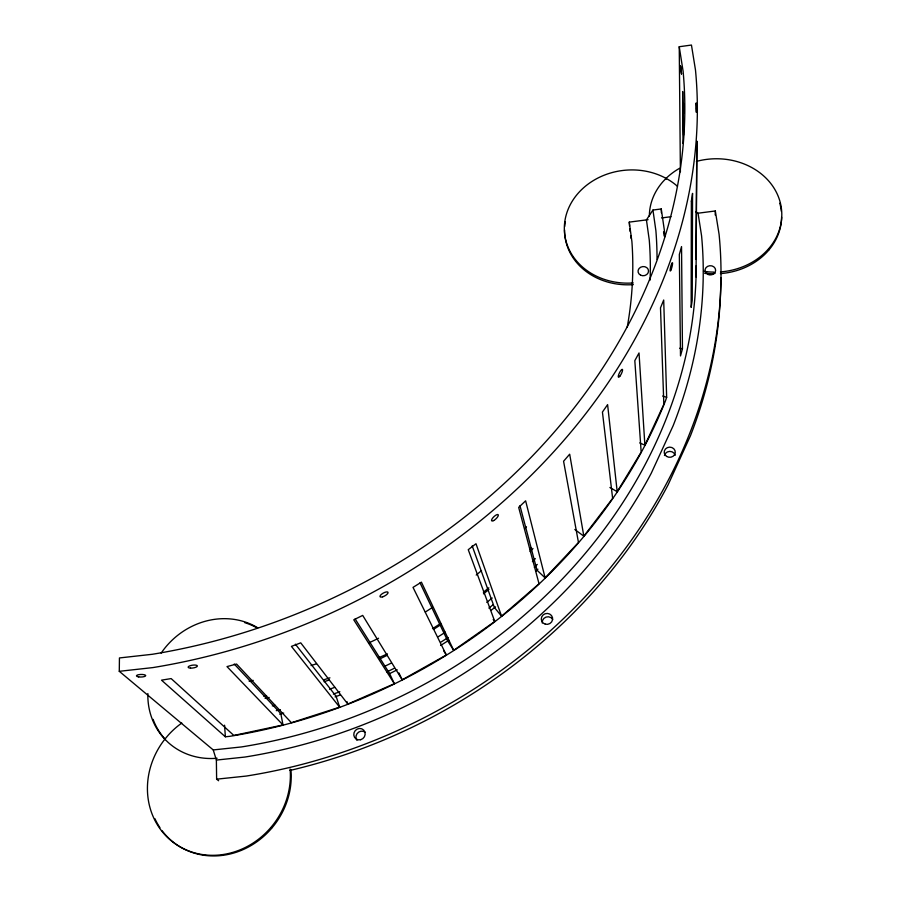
<?xml version="1.0" encoding="UTF-8"?>
<svg xmlns="http://www.w3.org/2000/svg" width="901" height="901" viewBox="0 0 901 901"><rect width="100%" height="100%" fill="white"/><g stroke="black" fill="none" stroke-linecap="round" stroke-linejoin="round"><path stroke-width="1.35" d="M696.034 276.956L696.89 141.119L695.876 259.409L696.191 255.918M119.281 671.313L119.439 657.944L152.246 654.295A563.328 454.949 -25.2 0 0 683.093 71.168L679.241 46.728L691.45 45.05L695.482 70.019A575.683 465.107 -25.3 0 1 152.911 667.585L119.281 671.313L213.233 749.936L216.375 760.072L216.623 779.174L218.628 780.75M715.214 214.99L715.326 210.969L698.05 213.21L695.752 211.701M768.564 250.377L768.711 248.631M682.451 348.777L680.503 355.929L679.343 254.431L681.539 246.581L682.451 348.777L679.726 348.214M639.744 442.909L644.879 445.173L663.834 404.391L660.501 307.849L663.699 300.022L666.661 397.296L665.456 400.9A502.184 423.346 -26.1 0 1 229.62 736.342L225.363 736.793L161.504 680.154L171.156 678.588L233.855 735.441L283.004 724.956L280.83 713.626L234.226 664.037M609.909 487.475L617.196 491.709L641.174 452.111L634.822 360.659L639.023 352.967L644.879 445.173M664.825 236.839A462.427 391.642 -26.1 0 0 664.319 229.969L661.266 208.953L652.943 210.046L646.434 219.9L649.261 240.071A442.83 375.897 -26.2 0 1 650.083 280.132M574.827 529.473L583.837 536.196L612.635 498.388L602.431 412.061L607.601 404.628L617.196 491.709M290.088 769.003A75.616 68.972 -52.8 0 1 197.015 853.506A75.616 68.972 -52.8 0 1 164.849 739.203L168.183 735.227A75.616 68.972 -52.8 0 1 181.788 723.053M519.967 505.686L536.985 570.164L545.139 577.924L578.476 542.515L563.575 461.244L569.68 454.183L583.837 536.196M535.994 571.2L537.908 569.173M679.444 168.374A66.235 56.662 -2.5 0 0 666.087 178.364L663.192 181.394A66.235 56.662 -2.5 0 0 649.362 216.037M472.18 545.871L494.401 607.488L501.564 616.194L539.035 583.78L518.672 507.387L525.632 500.821L545.139 577.924M420.024 582.857L447.628 640.791L453.687 650.353L494.784 621.487L468.25 549.689L475.987 543.742L501.564 616.194M283.004 724.956L226.984 666.594L236.546 664.037L291.406 722.715L339.632 707.172L291.428 646.377L300.743 642.852L347.809 704.075L394.356 683.724L353.766 619.809L362.698 615.406L402.184 679.816L446.333 654.993L413.018 587.384L421.409 582.159L453.687 650.353M378.6 657.753L387.453 653.889M323.605 679.861L329.924 677.834M263.813 696.191L266.527 695.617M629.529 226.083L629.27 222.119L648.089 219.686M661.537 217.941L671.008 216.713M213.233 749.936L241.445 746.94A490.64 416.33 -26.2 0 0 696.191 265.705M216.375 760.072L244.858 757.054A494.773 420.587 -26.3 0 0 651.299 473.149L673.103 425.824A494.773 420.587 -26.3 0 0 701.564 235.735L698.05 213.21M216.623 779.174L246.232 776.065A512.151 435.577 -26.3 0 0 719.077 234.283L715.326 210.969M662.663 396.023L666.661 397.296M633.223 282.948A65.615 56.504 -6.4 0 1 566.65 213.402A65.615 56.504 -6.4 0 1 666.087 178.364L669.77 180.527A65.615 56.504 -6.4 0 1 677.462 186.316M270.66 827.692L271.561 828.391M147.854 693.556A73.127 66.437 -45.6 0 0 164.849 739.203L165.334 739.575M164.849 739.203L168.194 742.469A73.127 66.437 -45.6 0 0 217.107 758.248M493.196 619.55L494.784 621.487M295.382 644.17L336.107 696.282L339.632 707.172M443.641 650.736L446.333 654.993M355.152 618.964L389.525 673.419L394.356 683.724M398.952 672.957L402.184 679.816M347.02 701.654L347.809 704.075M663.553 231.85L664.161 236.017M652.943 210.046L655.883 230.667A454.048 384.457 -26.1 0 1 657.032 259.285M629.27 222.119L631.894 241.513A425.554 361.076 -26.2 0 1 627.186 327.412M629.799 228.775L630.171 231.534M630.734 235.668L631.105 238.427M224.574 725.192L225.363 736.793M661.266 208.953L661.39 212.805M696.327 107.332C695.707 91.823 696.811 123.55 696.191 107.996M683.938 107.917C683.42 92.454 684.377 124.079 683.859 108.582M666.087 178.364L666.109 179.164M679.241 46.728L680.401 171.854M683.566 135.184L682.665 91.508L683.003 143.496M161.144 653.112A73.127 66.437 -45.6 0 1 257.765 627.806M290.933 769.814A75.459 68.848 -52.9 0 1 244.937 848.776A75.459 68.848 -52.9 0 1 162.124 830.756M159.939 827.681A75.459 68.848 -52.9 0 1 154.893 818.649M165.153 739.203A72.97 66.314 -45.6 0 1 153.08 719.37M244.734 622.636A72.97 66.314 -45.6 0 1 256.526 627.648M495.527 606.846A491.462 414.178 -26.1 0 1 491.146 610.281M448.822 640.262A491.462 414.178 -26.1 0 1 440.578 645.465M397.228 669.815A491.462 414.178 -26.1 0 1 388.568 674.106M340.251 694.941A491.462 414.178 -26.1 0 1 335.071 696.878M283.702 713.085A491.462 414.178 -26.1 0 1 279.614 714.155M531.511 547.628A442.83 375.897 -26.2 0 1 529.608 549.633M488.804 587.79A442.83 375.897 -26.2 0 1 483.353 592.284M440.69 623.413A442.83 375.897 -26.2 0 1 432.503 628.661M532.975 548.54A454.048 384.457 -26.1 0 1 530.092 551.525M488.961 589.4A454.048 384.457 -26.1 0 1 483.477 593.86M440.69 624.798A454.048 384.457 -26.1 0 1 433.651 629.292M387.351 655.23A454.048 384.457 -26.1 0 1 379.794 658.901M329.383 679.883A454.048 384.457 -26.1 0 1 324.101 681.742M269.162 697.453A454.048 384.457 -26.1 0 1 265.097 698.365M542.256 622.985A5.654 5.44 -13.8 0 1 552.696 619.325M356.987 740.408A5.834 5.519 -47.9 0 1 365.367 732.389M720.823 277.722A509.234 433.775 -26.4 0 1 690.459 435.757L668.159 484.704A509.234 433.775 -26.4 0 1 290.009 770.434M526.466 526.815A425.554 361.076 -26.2 0 1 524.596 528.887M481.528 570.592A425.554 361.076 -26.2 0 1 476.212 575.063M432.412 607.454A425.554 361.076 -26.2 0 1 425.328 612.027M378.578 638.235A425.554 361.076 -26.2 0 1 368.655 642.987M316.285 663.857A425.554 361.076 -26.2 0 1 311.059 665.569M253.215 680.39A425.554 361.076 -26.2 0 1 249.093 681.156M705.359 273.611A5.282 4.595 -1.9 0 1 706.643 272.057M714.459 272.676A5.282 4.595 -1.9 0 1 715.011 273.499M664.442 455.523A5.507 5.057 -0.8 0 1 675.221 455.287M535.34 558.62A462.427 391.642 -26.1 0 1 532.435 561.571M492.239 597.994A462.427 391.642 -26.1 0 1 486.777 602.397M445.319 632.22A462.427 391.642 -26.1 0 1 438.325 636.692M391.079 663.181A462.427 391.642 -26.1 0 1 384.84 666.244M334.789 687.339A462.427 391.642 -26.1 0 1 329.552 689.209M275.008 705.246A462.427 391.642 -26.1 0 1 272.316 705.877M537.278 564.409A458.035 388.962 -26.2 0 1 534.327 567.405M493.23 604.627A458.035 388.962 -26.2 0 1 488.894 608.107M448.067 637.525A458.035 388.962 -26.2 0 1 440.972 642.075M394.233 668.305A458.035 388.962 -26.2 0 1 386.811 671.932M339.835 691.731A458.035 388.962 -26.2 0 1 333.359 694.063M280.369 709.695A458.035 388.962 -26.2 0 1 276.269 710.652M696.417 161.414A66.235 56.662 -2.5 0 1 780.683 204.313A66.235 56.662 -2.5 0 1 720.485 271.899M713.885 272.113A66.235 56.662 -2.5 0 1 703.512 271.314M781.617 217.186A66.111 56.583 -2.5 0 1 720.428 273.6M713.829 273.814A66.111 56.583 -2.5 0 1 704.751 273.183M779.793 203.243A66.111 56.583 -2.5 0 1 781.347 211.33M633.335 284.615A65.491 56.425 -6.4 0 1 564.555 229.969M564.69 226.5A65.491 56.425 -6.4 0 1 565.254 221.916M691.36 201.16L691.157 307.387L692.216 300.292L692.554 193.388L691.36 201.16M680.548 66.043L681.516 73.938L680.548 66.043M545.308 624.168A5.699 5.462 -13.8 0 0 552.493 617.557A5.699 5.462 -13.8 0 0 543.089 614.966A5.699 5.462 -13.8 0 0 545.308 624.168M666.582 456.402A5.541 5.079 -0.9 0 0 675.266 452.629A5.541 5.079 -0.9 0 0 667.371 447.639A5.541 5.079 -0.9 0 0 666.582 456.402M640.611 275.165A5.26 4.595 -5.4 0 0 648.551 271.077A5.26 4.595 -5.4 0 0 640.712 267.203A5.26 4.595 -5.4 0 0 640.611 275.165M620.012 376.021A4.381 1.059 -63.7 0 0 622.456 369.444A4.381 1.059 -63.7 0 0 618.773 374.411A4.381 1.059 -63.7 0 0 620.012 376.021M707.69 274.366A5.316 4.618 -2 0 0 715.631 270.255A5.316 4.618 -2 0 0 707.634 266.358A5.316 4.618 -2 0 0 707.69 274.366M493.647 520.575A4.494 1.498 -43.5 0 0 498.321 514.899A4.494 1.498 -43.5 0 0 492.824 517.838A4.494 1.498 -43.5 0 0 493.647 520.575M360.648 739.71A5.868 5.541 -47.6 0 0 363.711 730.125A5.868 5.541 -47.6 0 0 354.059 732.716A5.868 5.541 -47.6 0 0 360.648 739.71M671.054 269.793A4.302 0.642 -75.5 0 0 672.518 262.822A4.302 0.642 -75.5 0 0 670.423 267.901A4.302 0.642 -75.5 0 0 671.054 269.793M382.677 596.822A4.573 1.599 -29.1 0 0 388.016 592.284A4.573 1.599 -29.1 0 0 381.36 594.39A4.573 1.599 -29.1 0 0 382.677 596.822M138.686 676.899A4.651 1.295 -1.4 0 0 145.703 675.649A4.651 1.295 -1.4 0 0 138.754 674.669A4.651 1.295 -1.4 0 0 138.686 676.899M190.505 668.114A4.64 1.419 -7.9 0 0 197.364 665.974A4.64 1.419 -7.9 0 0 190.404 665.636A4.64 1.419 -7.9 0 0 190.505 668.114"/></g></svg>
